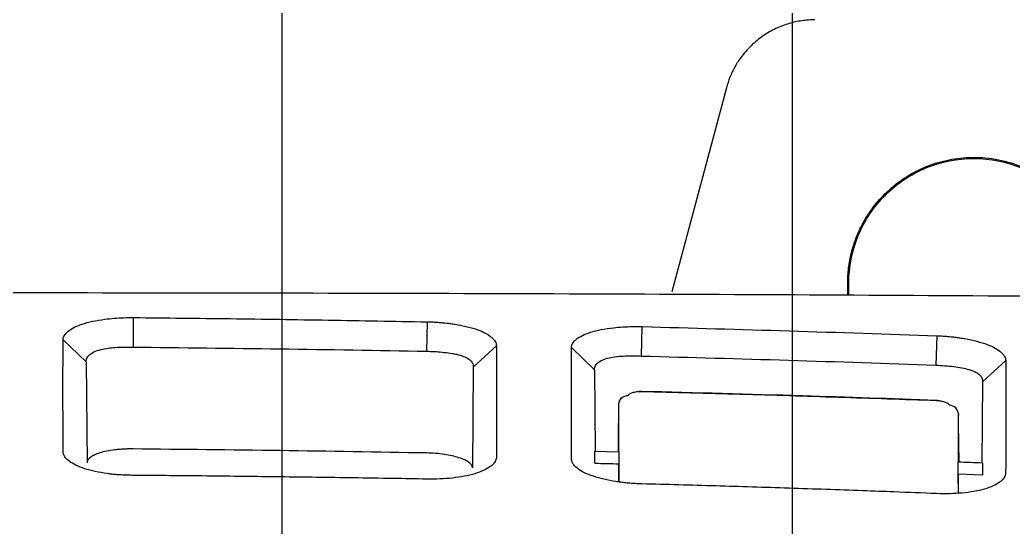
# Model space of a CAD drawing. Header units: inches. Extents: x 15 to 148, y 10 to 111.
# Drawn here: x 132.897 to 133.493, y 105.139 to 105.443 of the extents above; entities that cross this region are included whole.
import ezdxf

# ---------------------------------------------------------------- set-up
doc = ezdxf.new("R2010")
doc.units = ezdxf.units.IN
doc.header["$MEASUREMENT"] = 0
doc.layers.add('BLK_12AWG', color=7, linetype='Continuous')

# ---------------------------------------------------------------- blocks, each defined once
blk = doc.blocks.new('Varia')
at = {"color": 7, "linetype": 'Continuous'}
for p, q in [((164.5744, 108.0542), (164.509, 107.8092)), ((164.7199, 107.8056), (164.7199, 107.8196)), ((164.7212, 107.8056), (164.7212, 107.8196)), ((163.8628, 107.7785), (163.8625, 107.7431)), ((164.2152, 107.7734), (164.2145, 107.7381)), ((164.4725, 107.7323), (164.4734, 107.7676)), ((164.8268, 107.7567), (164.8256, 107.7215)), ((163.7785, 107.7517), (163.8062, 107.7252)), ((164.2985, 107.7447), (164.2707, 107.7188)), ((164.3884, 107.7426), (164.4162, 107.7157)), ((163.8063, 107.7252), (163.8073, 107.6043)), ((164.2707, 107.7188), (164.2697, 107.598)), ((164.9095, 107.7268), (164.8818, 107.7015)), ((164.4449, 107.6287), (164.4453, 107.6746)), ((164.8531, 107.6162), (164.8527, 107.6628)), ((164.445, 107.6176), (164.4449, 107.6287)), ((164.4165, 107.6182), (164.4454, 107.6175)), ((164.8531, 107.6162), (164.8531, 107.605)), ((164.4454, 107.603), (164.4452, 107.5814)), ((164.8815, 107.5893), (164.8526, 107.5905)), ((164.8528, 107.5678), (164.8526, 107.5904))]:
    blk.add_line(p, q, dxfattribs=at)
at = {"color": 8, "linetype": 'Continuous'}
for p, q in [((164.4162, 107.7157), (164.4171, 107.6182)), ((164.8818, 107.7015), (164.8809, 107.6039)), ((164.4454, 107.5813), (164.4454, 107.6029)), ((164.8526, 107.5909), (164.8526, 107.5678))]:
    blk.add_line(p, q, dxfattribs=at)
at = {"color": 7, "linetype": 'Continuous'}
for points, knots in [([(164.6806, 108.1358), (164.678, 108.1358), (164.6728, 108.1356), (164.665, 108.1348), (164.6573, 108.1334), (164.6466, 108.1307), (164.6334, 108.1257), (164.618, 108.1168), (164.6037, 108.1052), (164.5925, 108.0923), (164.5843, 108.0794), (164.5783, 108.0672), (164.5757, 108.0585), (164.5744, 108.0542)], [0, 0, 0, 0, 0.054608, 0.108914, 0.163196, 0.21773, 0.337199, 0.456873, 0.587111, 0.717558, 0.811804, 0.905469, 1, 1, 1, 1]), ([(164.7199, 107.8196), (164.7199, 107.8227), (164.7201, 107.8288), (164.7209, 107.838), (164.7223, 107.8472), (164.7248, 107.8585), (164.7289, 107.8717), (164.7364, 107.8893), (164.7478, 107.9084), (164.765, 107.9284), (164.7864, 107.946), (164.8115, 107.9595), (164.8381, 107.968), (164.8667, 107.9717), (164.897, 107.9698), (164.9279, 107.961), (164.9566, 107.9458), (164.9794, 107.9264), (164.9964, 107.9054), (165.007, 107.8869), (165.0141, 107.8699), (165.0187, 107.8542), (165.0218, 107.8374), (165.0222, 107.8255), (165.0224, 107.8196)], [0, 0, 0, 0, 0.019548, 0.039014, 0.058471, 0.077994, 0.111927, 0.145923, 0.198729, 0.251594, 0.312222, 0.372911, 0.430342, 0.487833, 0.554285, 0.620798, 0.689301, 0.757809, 0.808616, 0.859485, 0.892162, 0.924899, 0.962404, 1, 1, 1, 1]), ([(164.7212, 107.8196), (164.7212, 107.8392), (164.7251, 107.8588), (164.7402, 107.8951), (164.7513, 107.9117), (164.779, 107.9394), (164.7956, 107.9505), (164.8319, 107.9656), (164.8515, 107.9695), (164.8908, 107.9695), (164.9104, 107.9656), (164.9466, 107.9505), (164.9633, 107.9394), (164.991, 107.9117), (165.0021, 107.8951), (165.0171, 107.8588), (165.021, 107.8392), (165.021, 107.8196)], [0, 0, 0, 0, 0.125, 0.125, 0.25, 0.25, 0.375, 0.375, 0.5, 0.5, 0.625, 0.625, 0.75, 0.75, 0.875, 0.875, 1, 1, 1, 1]), ([(163.5006, 107.8087), (163.6934, 107.8085), (164.0792, 107.8083), (164.6555, 107.8063), (165.0363, 107.8039), (165.2261, 107.8027)], [0, 0, 0, 0, 0.333756, 0.668083, 1, 1, 1, 1]), ([(163.7785, 107.7517), (163.7785, 107.7522), (163.7786, 107.7534), (163.7791, 107.7551), (163.7802, 107.7571), (163.7818, 107.7594), (163.7851, 107.7627), (163.791, 107.7666), (163.8009, 107.7707), (163.8135, 107.7742), (163.8269, 107.7764), (163.8396, 107.7778), (163.8511, 107.7785), (163.8589, 107.7785), (163.8628, 107.7785)], [0, 0, 0, 0, 0.040315, 0.082112, 0.12553, 0.189161, 0.250895, 0.377807, 0.500561, 0.626188, 0.749847, 0.833993, 0.916721, 1, 1, 1, 1]), ([(163.8628, 107.7785), (163.9017, 107.7781), (163.9797, 107.7773), (164.0971, 107.7756), (164.1757, 107.7741), (164.2152, 107.7734)], [0, 0, 0, 0, 0.3307315, 0.6640683, 1, 1, 1, 1]), ([(164.2152, 107.7734), (164.2171, 107.7734), (164.221, 107.7733), (164.2268, 107.773), (164.2325, 107.7725), (164.2381, 107.772), (164.2436, 107.7713), (164.2525, 107.77), (164.264, 107.7677), (164.2764, 107.764), (164.2862, 107.7596), (164.292, 107.7556), (164.2953, 107.7523), (164.297, 107.7498), (164.2983, 107.7472), (164.2984, 107.7455), (164.2985, 107.7447)], [0, 0, 0, 0, 0.0416519, 0.0829944, 0.1242804, 0.1657636, 0.2076945, 0.2503157, 0.3737345, 0.4994214, 0.6222441, 0.7490082, 0.8104932, 0.874412, 0.9391496, 1, 1, 1, 1]), ([(164.3884, 107.7426), (164.3885, 107.7431), (164.3885, 107.7443), (164.3891, 107.746), (164.3901, 107.7479), (164.3918, 107.7502), (164.3951, 107.7534), (164.4011, 107.7571), (164.4111, 107.761), (164.4238, 107.7642), (164.4373, 107.7662), (164.4501, 107.7673), (164.4616, 107.7678), (164.4694, 107.7677), (164.4734, 107.7676)], [0, 0, 0, 0, 0.040435, 0.082224, 0.125509, 0.189063, 0.250866, 0.377709, 0.500607, 0.626195, 0.749953, 0.833853, 0.916556, 1, 1, 1, 1]), ([(164.4734, 107.7676), (164.5322, 107.766), (164.65, 107.7628), (164.7678, 107.7587), (164.8268, 107.7567)], [0, 0, 0, 0, 0.4993483, 1, 1, 1, 1]), ([(164.8268, 107.7567), (164.8288, 107.7566), (164.8326, 107.7565), (164.8384, 107.7561), (164.844, 107.7555), (164.8496, 107.7549), (164.8551, 107.7541), (164.8639, 107.7527), (164.8754, 107.7502), (164.8876, 107.7463), (164.8974, 107.7418), (164.9031, 107.7378), (164.9063, 107.7345), (164.9081, 107.7319), (164.9093, 107.7293), (164.9095, 107.7276), (164.9096, 107.7268)], [0, 0, 0, 0, 0.041624, 0.08295, 0.124233, 0.165724, 0.207676, 0.250329, 0.373689, 0.499431, 0.622198, 0.748998, 0.810544, 0.874408, 0.93956, 1, 1, 1, 1]), ([(163.7787, 107.6166), (163.7786, 107.6199), (163.7785, 107.6324), (163.7785, 107.6594), (163.7784, 107.6967), (163.7785, 107.729), (163.7785, 107.747), (163.7785, 107.7517)], [0, 0, 0, 0, 0.069231, 0.259707, 0.571422, 0.887858, 1, 1, 1, 1]), ([(163.8062, 107.7252), (163.8062, 107.7271), (163.807, 107.7306), (163.8104, 107.7345), (163.8158, 107.7377), (163.8233, 107.7402), (163.832, 107.7418), (163.8418, 107.7428), (163.8518, 107.7432), (163.8594, 107.7431), (163.8625, 107.7431)], [2, 2, 2, 2, 2.434498, 2.791773, 3.150171, 3.624448, 4.021117, 4.347658, 4.841295, 5.183888, 5.183888, 5.183888, 5.183888]), ([(163.8625, 107.7431), (163.9212, 107.7425), (164.0385, 107.7411), (164.1558, 107.7392), (164.2145, 107.7381)], [2, 2, 2, 2, 5.967569, 9.936871, 9.936871, 9.936871, 9.936871]), ([(164.2985, 107.7447), (164.2985, 107.7382), (164.2985, 107.7257), (164.2985, 107.7073), (164.2985, 107.6902), (164.2985, 107.6746), (164.2985, 107.6605), (164.2985, 107.648), (164.2985, 107.6372), (164.2985, 107.6282), (164.2985, 107.621), (164.2985, 107.6157), (164.2984, 107.6122), (164.2984, 107.6106), (164.2984, 107.61)], [0, 0, 0, 0, 0.156047, 0.298876, 0.428486, 0.544876, 0.648045, 0.737993, 0.814718, 0.878221, 0.9285, 0.965557, 0.98939, 1, 1, 1, 1]), ([(164.3886, 107.608), (164.3886, 107.6109), (164.3884, 107.6219), (164.3884, 107.6456), (164.3884, 107.68), (164.3884, 107.7139), (164.3884, 107.7347), (164.3884, 107.7426)], [0, 0, 0, 0, 0.060986, 0.227649, 0.499981, 0.809721, 1, 1, 1, 1]), ([(164.2145, 107.7381), (164.2177, 107.738), (164.2241, 107.7378), (164.2339, 107.7371), (164.2423, 107.736), (164.2493, 107.7348), (164.2551, 107.7334), (164.2613, 107.7312), (164.2665, 107.7282), (164.27, 107.724), (164.2708, 107.7207), (164.2708, 107.7188)], [2, 2, 2, 2, 2.35957, 2.716859, 3.127589, 3.381685, 3.631987, 3.961376, 4.402718, 4.748364, 5.170995, 5.170995, 5.170995, 5.170995]), ([(164.4162, 107.7157), (164.4162, 107.7175), (164.417, 107.721), (164.4203, 107.7248), (164.4256, 107.7279), (164.433, 107.7302), (164.4417, 107.7317), (164.4514, 107.7325), (164.4615, 107.7327), (164.4692, 107.7325), (164.4725, 107.7323)], [2, 2, 2, 2, 2.434045, 2.790269, 3.147553, 3.619827, 4.015028, 4.341003, 4.834137, 5.19132, 5.19132, 5.19132, 5.19132]), ([(164.4725, 107.7323), (164.5313, 107.7308), (164.649, 107.7275), (164.7667, 107.7236), (164.8256, 107.7215)], [2, 2, 2, 2, 5.986822, 9.976832, 9.976832, 9.976832, 9.976832]), ([(164.8256, 107.7215), (164.8292, 107.7213), (164.8366, 107.7208), (164.8471, 107.7198), (164.857, 107.7183), (164.8663, 107.7161), (164.8735, 107.7133), (164.8783, 107.71), (164.8811, 107.7063), (164.8818, 107.7031), (164.8818, 107.7015)], [2, 2, 2, 2, 2.412139, 2.822278, 3.228731, 3.624094, 4.118102, 4.445502, 4.775761, 5.163906, 5.163906, 5.163906, 5.163906]), ([(164.9096, 107.7268), (164.9096, 107.7216), (164.9096, 107.7112), (164.9096, 107.6951), (164.9096, 107.6788), (164.9096, 107.6556), (164.9095, 107.6296), (164.9096, 107.6056), (164.9094, 107.5944), (164.9094, 107.5913)], [0, 0, 0, 0, 0.126268, 0.251696, 0.376284, 0.500031, 0.770949, 0.937608, 1, 1, 1, 1]), ([(164.4454, 107.6746), (164.4454, 107.677), (164.4465, 107.68), (164.4509, 107.6841), (164.454, 107.685), (164.4566, 107.685)], [0, 0, 0, 0, 0.5, 0.5, 1, 1, 1, 1]), ([(164.4727, 107.6895), (164.472, 107.6895), (164.4706, 107.6895), (164.4685, 107.6894), (164.4662, 107.6892), (164.4638, 107.6888), (164.4614, 107.6882), (164.4594, 107.6875), (164.4579, 107.6868), (164.4568, 107.6859), (164.4567, 107.6853), (164.4566, 107.685)], [0, 0, 0, 0, 0.081902, 0.164627, 0.250136, 0.372925, 0.500072, 0.626044, 0.750611, 0.877846, 1, 1, 1, 1]), ([(164.4727, 107.6899), (164.4716, 107.6899), (164.4701, 107.6898), (164.4685, 107.6894), (164.4681, 107.6893)], [0, 0, 0, 0, 0.735424, 1, 1, 1, 1]), ([(164.8259, 107.6791), (164.7727, 107.681), (164.655, 107.685), (164.5372, 107.6882), (164.4727, 107.6899)], [0, 0, 0, 0, 0.452483, 1, 1, 1, 1]), ([(164.8259, 107.6787), (164.7868, 107.68), (164.7085, 107.6828), (164.5907, 107.6864), (164.5121, 107.6884), (164.4727, 107.6895)], [0, 0, 0, 0, 0.332196, 0.665532, 1, 1, 1, 1]), ([(164.4454, 107.6174), (164.4454, 107.624), (164.4454, 107.6371), (164.4454, 107.6561), (164.4454, 107.6684), (164.4453, 107.6746)], [0, 0, 0, 0, 0.3339129, 0.6672387, 1, 1, 1, 1]), ([(164.8307, 107.6782), (164.8302, 107.6784), (164.8286, 107.6789), (164.827, 107.679), (164.8259, 107.6791)], [0, 0, 0, 0, 0.2815756, 1, 1, 1, 1]), ([(164.842, 107.6732), (164.842, 107.6734), (164.8419, 107.6738), (164.8414, 107.6744), (164.8402, 107.6755), (164.838, 107.6765), (164.8348, 107.6775), (164.8321, 107.678), (164.8291, 107.6785), (164.827, 107.6786), (164.8259, 107.6787)], [0, 0, 0, 0, 0.080416, 0.16348, 0.25078, 0.499601, 0.626998, 0.751104, 0.878883, 1, 1, 1, 1]), ([(164.8527, 107.6628), (164.8526, 107.6652), (164.8516, 107.668), (164.8475, 107.672), (164.8446, 107.6731), (164.842, 107.6732)], [0, 0, 0, 0, 0.5, 0.5, 1, 1, 1, 1]), ([(164.8527, 107.6628), (164.8526, 107.6582), (164.8526, 107.649), (164.8526, 107.6348), (164.8526, 107.6204), (164.8526, 107.6105), (164.8526, 107.6055)], [0, 0, 0, 0, 0.24929, 0.499045, 0.749278, 1, 1, 1, 1]), ([(163.8626, 107.5891), (163.8605, 107.5892), (163.8562, 107.5892), (163.8499, 107.5895), (163.8436, 107.5899), (163.8375, 107.5905), (163.8285, 107.5916), (163.817, 107.5936), (163.8043, 107.597), (163.7936, 107.6012), (163.7864, 107.6054), (163.7819, 107.6094), (163.7794, 107.613), (163.7789, 107.6154), (163.7787, 107.6166)], [0, 0, 0, 0, 0.050959, 0.101218, 0.151025, 0.200636, 0.25031, 0.375903, 0.499852, 0.624702, 0.749434, 0.833649, 0.916653, 1, 1, 1, 1]), ([(163.8625, 107.6208), (163.8606, 107.6208), (163.8569, 107.6209), (163.8513, 107.6206), (163.8459, 107.6203), (163.839, 107.6196), (163.8308, 107.6183), (163.8225, 107.6162), (163.8158, 107.6136), (163.811, 107.6107), (163.8079, 107.6076), (163.8075, 107.6054), (163.8073, 107.6043)], [0, 0, 0, 0, 0.063799, 0.126602, 0.189101, 0.251997, 0.37723, 0.503682, 0.626392, 0.75069, 0.875056, 1, 1, 1, 1]), ([(164.2145, 107.616), (164.156, 107.617), (164.0386, 107.619), (163.9213, 107.6202), (163.8625, 107.6208)], [0, 0, 0, 0, 0.498834, 1, 1, 1, 1]), ([(164.2697, 107.598), (164.2697, 107.5986), (164.2696, 107.5997), (164.2687, 107.6014), (164.2674, 107.603), (164.265, 107.6052), (164.2608, 107.6077), (164.2538, 107.6104), (164.2455, 107.6126), (164.236, 107.6144), (164.2255, 107.6156), (164.2182, 107.6158), (164.2145, 107.616)], [0, 0, 0, 0, 0.064296, 0.127865, 0.191274, 0.255095, 0.381937, 0.50782, 0.630829, 0.752762, 0.87635, 1, 1, 1, 1]), ([(164.2984, 107.61), (164.2983, 107.6093), (164.298, 107.6079), (164.2971, 107.6058), (164.2956, 107.6037), (164.2937, 107.6016), (164.29, 107.5987), (164.2836, 107.595), (164.273, 107.591), (164.2603, 107.5879), (164.2461, 107.5858), (164.2307, 107.5846), (164.2202, 107.5846), (164.2148, 107.5846)], [0, 0, 0, 0, 0.050032, 0.099783, 0.149589, 0.199786, 0.250702, 0.375553, 0.500386, 0.62493, 0.74999, 0.872478, 1, 1, 1, 1]), ([(164.4165, 107.6037), (164.4165, 107.6062), (164.4165, 107.611), (164.4165, 107.6158), (164.4165, 107.6182)], [0, 0, 0, 0, 0.500147, 1, 1, 1, 1]), ([(164.4729, 107.5789), (164.4708, 107.579), (164.4665, 107.5791), (164.4601, 107.5795), (164.4539, 107.5801), (164.4478, 107.5808), (164.4387, 107.5821), (164.4272, 107.5843), (164.4144, 107.5879), (164.4037, 107.5922), (164.3965, 107.5966), (164.3919, 107.6007), (164.3894, 107.6043), (164.3889, 107.6067), (164.3886, 107.608)], [0, 0, 0, 0, 0.050711, 0.100854, 0.150676, 0.200427, 0.250358, 0.375997, 0.499878, 0.624773, 0.749416, 0.833701, 0.916708, 1, 1, 1, 1]), ([(164.8815, 107.6039), (164.8815, 107.6015), (164.8815, 107.5967), (164.8815, 107.5918), (164.8815, 107.5893)], [0, 0, 0, 0, 0.499765, 1, 1, 1, 1]), ([(164.2148, 107.5846), (164.2013, 107.5849), (164.172, 107.5854), (164.1133, 107.5863), (164.0389, 107.5873), (163.9508, 107.5884), (163.8921, 107.5889), (163.8626, 107.5891)], [0, 0, 0, 0, 0.115014, 0.25001, 0.500012, 0.748945, 1, 1, 1, 1]), ([(164.9094, 107.5913), (164.9093, 107.5906), (164.9091, 107.5891), (164.9081, 107.587), (164.9067, 107.5849), (164.9048, 107.5829), (164.9011, 107.5799), (164.8948, 107.5763), (164.8843, 107.5725), (164.8717, 107.5696), (164.8575, 107.5678), (164.8421, 107.5669), (164.8316, 107.5671), (164.8263, 107.5673)], [0, 0, 0, 0, 0.050066, 0.099837, 0.149647, 0.199831, 0.250714, 0.375685, 0.500435, 0.625008, 0.750042, 0.872107, 1, 1, 1, 1]), ([(164.8263, 107.5673), (164.8094, 107.5679), (164.78, 107.5691), (164.7211, 107.5713), (164.6497, 107.5737), (164.5613, 107.5765), (164.5025, 107.5781), (164.4729, 107.5789)], [0, 0, 0, 0, 0.142865, 0.250012, 0.500016, 0.749342, 1, 1, 1, 1])]:
    blk.add_open_spline(points, degree=3, knots=knots, dxfattribs=at)
for points in [[(164.4454, 107.6174), (164.4454, 107.6126), (164.4454, 107.6078), (164.4454, 107.6029)], [(164.4165, 107.6037), (164.4261, 107.6035), (164.4358, 107.6033), (164.4454, 107.603)], [(164.8526, 107.5909), (164.8526, 107.5958), (164.8526, 107.6007), (164.8526, 107.6055)], [(164.8815, 107.6039), (164.8719, 107.6043), (164.8622, 107.6047), (164.8526, 107.605)]]:
    blk.add_open_spline(points, degree=3, dxfattribs=at)

msp = doc.modelspace()

# ---------------------------------------------------------------- linework, layer by layer
at = {"layer": 'BLK_12AWG'}
for p, q in [((133.36078, 104.87678), (133.36078, 105.69368)), ((133.05462, 104.86376), (133.05462, 105.48717))]:
    msp.add_line(p, q, dxfattribs=at)

# ---------------------------------------------------------------- block references
at = {"layer": 'BLK_12AWG', "xscale": 0.5, "yscale": 0.5, "zscale": 0.5}
msp.add_blockref('Varia', (51.03398, 51.37509), dxfattribs=at)

doc.saveas('drawing.dxf')
